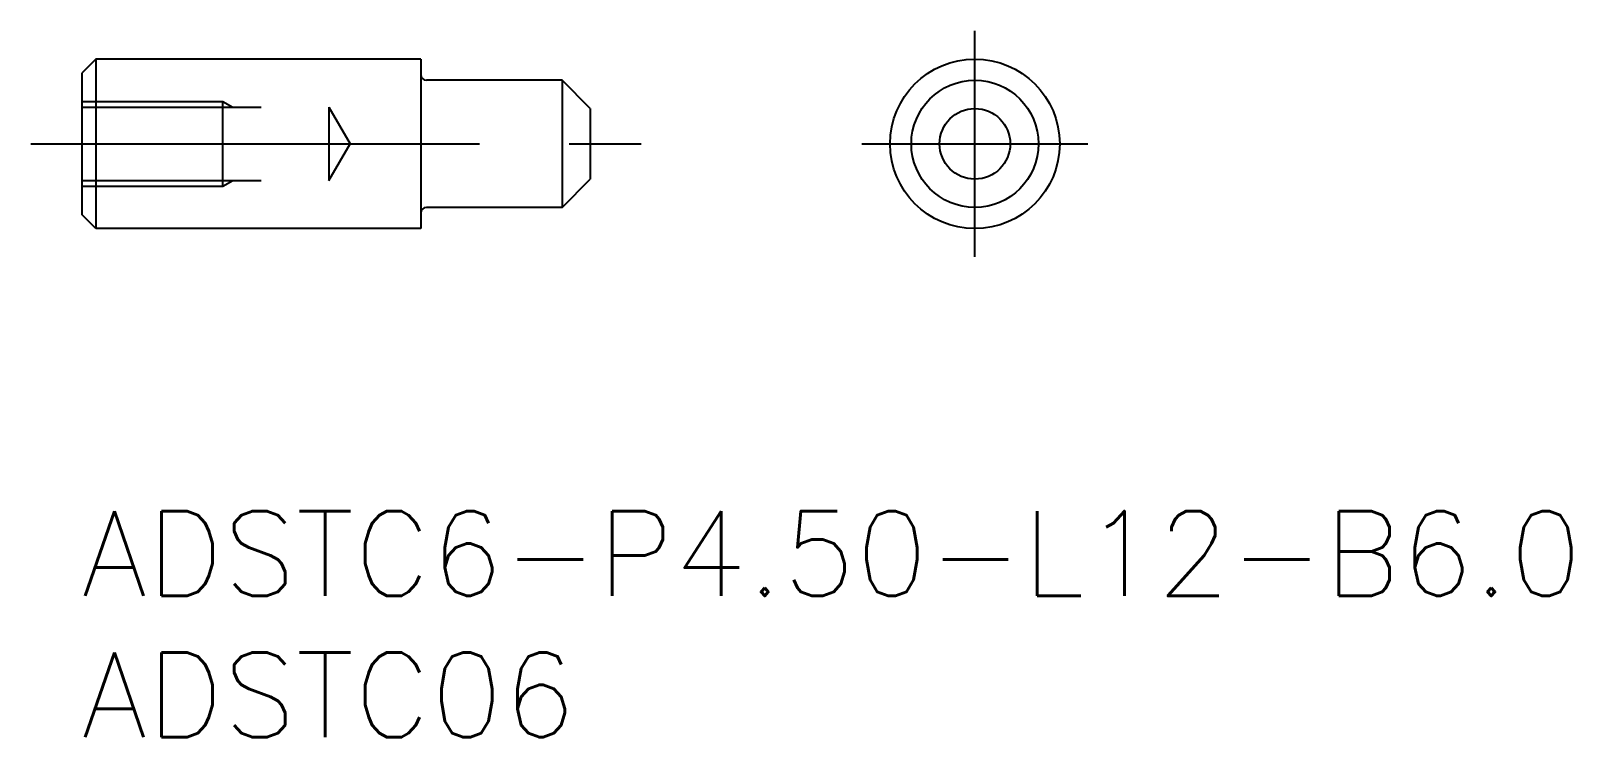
# Model space of a CAD drawing. Extents: x -1.8 to 52.7, y -8 to 17.
import ezdxf

# ---------------------------------------------------------------- set-up
doc = ezdxf.new("R2010")
doc.units = 0
doc.header["$LTSCALE"] = 0.5
doc.linetypes.add('CENTER', pattern=[50.8, 31.75, -6.35, 6.35, -6.35])
doc.linetypes.add('DASHED', pattern=[19.05, 12.7, -6.35])
for name, color, linetype in [('MSM_CENTER', 1, 'CENTER'), ('MSM_CONTINUOUS', 7, 'CONTINUOUS'), ('MSM_DASHED', 4, 'DASHED'), ('MSM_PART_NUMBER', 7, 'CONTINUOUS')]:
    doc.layers.add(name, color=color, linetype=linetype)
doc.styles.get("Standard").update_dxf_attribs({"font": 'txt.shx', "height": 1, "bigfont": 'bigfont.shx'})

# ---------------------------------------------------------------- blocks, each defined once
blk = doc.blocks.new('*U14')
at = {"layer": 'MSM_PART_NUMBER'}
blk.add_text('ADSTC6-P4.50-L12-B6.0', height=3, dxfattribs=at).set_placement((0, -3))
blk = doc.blocks.new('*U15')
at = {"layer": 'MSM_PART_NUMBER'}
blk.add_text('ADSTC06', height=3, dxfattribs=at).set_placement((0, -8))

msp = doc.modelspace()

# ---------------------------------------------------------------- linework, layer by layer
at = {"layer": 'MSM_CENTER'}
for p, q in [((31.612, 9), (31.612, 17)), ((-1.8, 13), (19.8, 13)), ((27.612, 13), (35.612, 13))]:
    msp.add_line(p, q, dxfattribs=at)
at = {"layer": 'MSM_CONTINUOUS'}
for p, q in [((0.5, 16), (0, 15.5)), ((12, 16), (0.5, 16)), ((0.5, 16), (0.5, 10)), ((12, 16), (12, 10)), ((0, 15.5), (0, 10.5)), ((17, 15.25), (12.2, 15.25)), ((17, 15.25), (17, 10.75)), ((18, 14.25), (17, 15.25)), ((18, 14.25), (18, 11.75)), ((17, 10.75), (18, 11.75)), ((0.5, 10), (0, 10.5)), ((17, 10.75), (12.2, 10.75)), ((12, 10), (0.5, 10))]:
    msp.add_line(p, q, dxfattribs=at)
for radius in [3, 2.25, 1.25]:
    msp.add_circle((31.612, 13), radius, dxfattribs=at)
for centre, start, end in [((12.2, 15.45), 180, 270), ((12.2, 10.55), 90, 180)]:
    msp.add_arc(centre, 0.2, start, end, dxfattribs=at)
at = {"layer": 'MSM_DASHED'}
for p, q in [((0, 14.5), (5, 14.5)), ((0, 14.3), (8.749, 14.3)), ((5, 14.5), (5.346, 14.3)), ((5, 11.5), (5, 14.5)), ((8.749, 14.3), (9.5, 13)), ((8.749, 14.3), (8.749, 11.7)), ((8.749, 11.7), (9.5, 13)), ((0, 11.7), (8.749, 11.7)), ((0, 11.7), (8.749, 11.7)), ((0, 11.5), (5, 11.5)), ((5, 11.5), (5.346, 11.7))]:
    msp.add_line(p, q, dxfattribs=at)

# ---------------------------------------------------------------- block references
at = {"layer": 'MSM_CONTINUOUS'}
for name in ['*U14', '*U15']:
    msp.add_blockref(name, (0, 0), dxfattribs=at)

doc.saveas('drawing.dxf')
